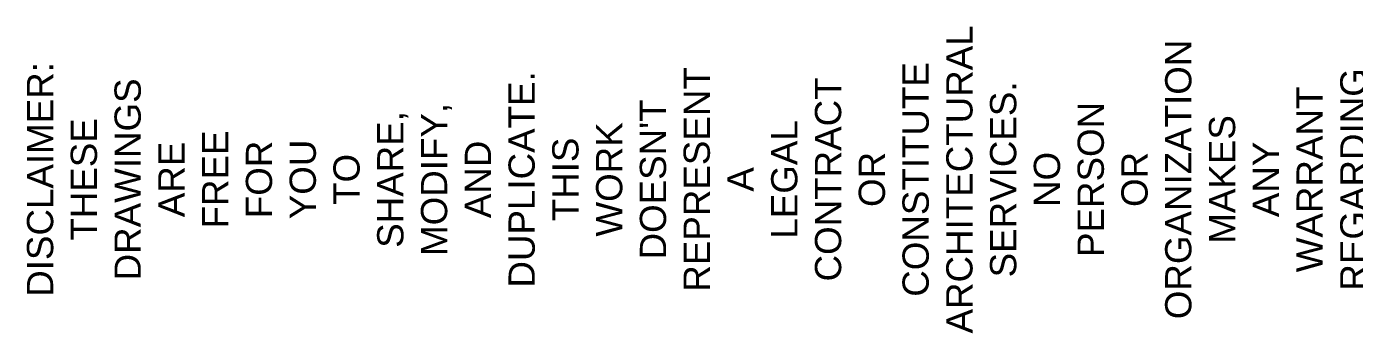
# Model space of a CAD drawing. Header units: inches. Extents: x -4969 to 16721, y 2489 to 24693.
# Drawn here: x -4969 to -114, y 10148 to 11268 of the extents above; entities that cross this region are included whole.
import ezdxf

# ---------------------------------------------------------------- set-up
doc = ezdxf.new("R2010")
doc.units = ezdxf.units.IN
doc.header["$MEASUREMENT"] = 0
doc.layers.add('disclaimer', color=7, linetype='Continuous', lineweight=5)
doc.styles.get("Standard").update_dxf_attribs({"font": 'Arial.ttf'})

msp = doc.modelspace()

# ---------------------------------------------------------------- texts
at = {"layer": 'disclaimer', "insert": (-277.59997, 10710.202592), "char_height": 96, "width": 0.949728151, "attachment_point": 5, "rotation": 90}
msp.add_mtext("{\\fArial|b0|i0|c0|p34;DISCLAIMER: THESE DRAWINGS ARE FREE FOR YOU TO SHARE, MODIFY, AND DUPLICATE. THIS WORK DOESN'T REPRESENT A LEGAL CONTRACT OR CONSTITUTE ARCHITECTURAL SERVICES. NO PERSON OR ORGANIZATION MAKES ANY WARRANT\\P REGARDING THE INFORMATION PROVIDED. JAY OSBORNE DISCLAIMS LIABILITY FOR ANY DAMAGES RESULTING FROM ITS USE. HE PROVIDES THIS WORK UNDER A CREATIVE COMMONS ATTRIBUTION SHARE-ALIKE LICENSE. SOME RIGHTS RESERVED. }", dxfattribs=at)

doc.saveas('drawing.dxf')
